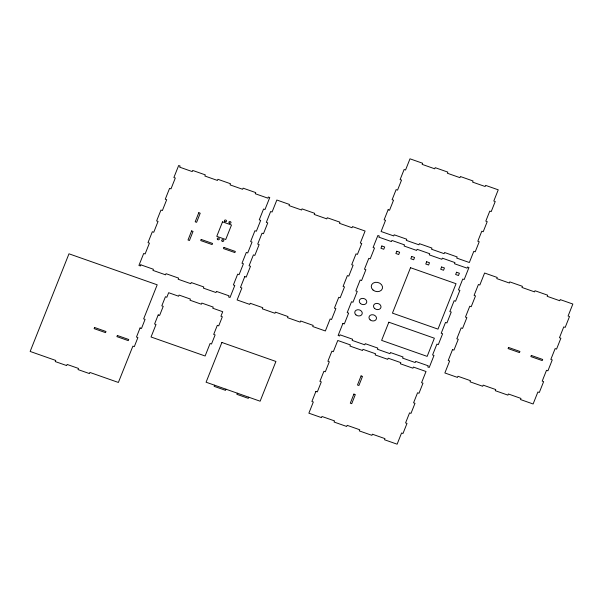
<?xml version="1.0" encoding="UTF-8"?>
<svg xmlns="http://www.w3.org/2000/svg" width="603" height="603" viewBox="0 0 603 603"><rect width="100%" height="100%" fill="white"/><g stroke="black" fill="none" stroke-linecap="round" stroke-linejoin="round"><path stroke-width="0.9" d="M140.823 264.83L140.378 265.968L138.924 265.456L143.702 253.448L145.119 253.953L149.423 243.122L148.006 242.625L152.325 231.748L153.75 232.253L158.054 221.422L156.629 220.924L160.956 210.048L162.373 210.553L166.684 199.721L165.26 199.224L169.579 188.355L171.003 188.852L175.307 178.021L173.883 177.523L178.661 165.516L180.109 166.029L179.656 167.159L192.236 171.584L192.689 170.445L205.314 174.885L204.862 176.016L217.442 180.44L217.894 179.302L230.519 183.742L230.075 184.88L242.647 189.297L243.099 188.159L255.732 192.598L255.28 193.736L267.883 198.161L268.305 197.023L269.76 197.528L264.981 209.535L263.556 209.037L259.252 219.861L260.677 220.366L256.358 231.235L254.933 230.738L250.629 241.562L252.054 242.067L247.727 252.936L246.303 252.438L241.999 263.262L243.424 263.76L239.105 274.636L237.68 274.131L233.376 284.963L234.793 285.46L230.022 297.467L228.575 296.962L229.027 295.824L216.447 291.407L215.995 292.538L203.369 288.106L203.814 286.968L191.241 282.551L190.789 283.681L178.156 279.242L178.609 278.111L166.036 273.687L165.584 274.825L152.951 270.385L153.403 269.255L140.801 264.823M214.585 385.204L214.133 386.342L225.522 390.345L225.974 389.206M237.356 393.209L236.904 394.347L248.285 398.342L248.738 397.211M140.062 327.964L136.474 337.054L137.899 337.552L134.311 346.642L132.886 346.145L118.376 382.453L89.885 372.443L89.432 373.581L78.051 369.579L78.503 368.441L67.121 364.446L66.669 365.576L55.28 361.581L55.732 360.443L30.15 351.451L68.976 253.803L157.195 284.804L143.657 318.866L145.074 319.371L141.486 328.462L140.062 327.964M191.611 230.904L188.023 239.994L189.448 240.491L193.035 231.401L191.611 230.904M198.794 212.716L195.199 221.814L196.623 222.311L200.211 213.221L198.794 212.716M353.893 394.091L350.305 403.181L351.73 403.678L355.318 394.588L353.893 394.091M361.076 375.91L357.481 385L358.906 385.498L362.493 376.408L361.076 375.91M94.588 327.497L94.136 328.635L105.525 332.63L105.97 331.499L94.588 327.497M117.359 335.502L116.907 336.632L128.288 340.635L128.741 339.497L117.359 335.502M158.197 314.924L154.587 324.007L156.011 324.504L151.044 336.994L205.118 355.996L210.085 343.506L211.502 344.012L215.12 334.921L213.696 334.424L217.306 325.341L218.731 325.839L222.341 316.756L220.917 316.258L222.726 311.713L212.761 308.216L213.213 307.078L201.832 303.075L201.379 304.214L189.99 300.211L190.442 299.08L179.061 295.078L178.609 296.216L168.652 292.711L166.843 297.256L165.418 296.751L161.808 305.842L163.232 306.339L159.622 315.422L158.197 314.924M201.183 239.444L200.731 240.574L212.113 244.577L212.565 243.439L201.183 239.444M222.522 221.859L216.763 236.346L225.733 239.504L231.492 225.009L222.522 221.859M223.947 247.441L223.494 248.579L234.884 252.574L235.336 251.443L223.947 247.441M244.773 276.604L240.454 287.473L241.878 287.978L237.107 299.962L249.74 304.402L250.192 303.264L262.772 307.681L262.32 308.819L274.945 313.259L275.398 312.12L287.978 316.545L287.525 317.675L300.158 322.115L300.603 320.977L313.183 325.401L312.731 326.532L325.364 330.972L330.127 318.987L331.552 319.484L335.871 308.615L334.446 308.118L338.758 297.287L340.175 297.792L344.501 286.915L343.077 286.417L347.381 275.586L348.805 276.091L353.124 265.214L351.707 264.717L356.011 253.886L357.428 254.391L361.755 243.514L360.33 243.017L365.094 231.032L352.469 226.592L352.016 227.73L339.436 223.306L339.888 222.175L327.256 217.736L326.803 218.874L314.231 214.449L314.683 213.319L302.05 208.879L301.598 210.01L289.025 205.593L289.478 204.455L276.845 200.023L272.081 212.007L270.657 211.502L266.33 222.379L267.755 222.876L263.451 233.708L262.026 233.203L257.707 244.079L259.132 244.577L254.828 255.401L253.403 254.903L249.077 265.772L250.501 266.277L246.197 277.101L244.773 276.604M221.889 342.466L206.083 382.219L260.119 401.206L275.925 361.461L221.889 342.466M315.904 391.407L311.894 401.485L313.319 401.982L308.872 413.176L321.497 417.615L321.949 416.477L334.529 420.894L334.077 422.032L346.702 426.472L347.155 425.334L359.735 429.758L359.282 430.889L371.915 435.328L372.368 434.198L384.94 438.615L384.488 439.745L397.121 444.185L401.568 432.992L402.992 433.497L407.002 423.419L405.578 422.914L409.565 412.882L410.99 413.379L415 403.301L413.575 402.804L417.562 392.772L418.987 393.269L422.989 383.191L421.572 382.686L426.02 371.501L413.387 367.061L412.934 368.192L400.362 363.775L400.814 362.637L388.181 358.197L387.729 359.335L375.156 354.918L375.609 353.78L362.976 349.341L362.524 350.479L349.944 346.062L350.396 344.924L337.77 340.484L333.316 351.677L331.891 351.18L327.889 361.257L329.313 361.755L325.319 371.787L323.901 371.29L319.892 381.367L321.316 381.872L317.321 391.905L315.904 391.407M342.903 323.442L338.132 335.449L339.579 335.961L340.032 334.823L352.612 339.24L352.16 340.378L364.792 344.818L365.245 343.68L377.817 348.097L377.365 349.235L389.998 353.675L390.45 352.536L403.023 356.961L402.57 358.092L415.203 362.531L415.655 361.401L428.258 365.825L427.783 366.948L429.23 367.461L434.002 355.453L432.577 354.956L436.889 344.125L438.306 344.63L442.632 333.753L441.208 333.255L445.511 322.424L446.936 322.929L451.255 312.053L449.838 311.555L454.142 300.724L455.567 301.229L459.885 290.352L458.461 289.855L462.765 279.031L464.189 279.528L468.961 267.521L467.513 267.008L467.061 268.147L454.489 263.73L454.933 262.591L442.308 258.152L441.856 259.29L429.276 254.865L429.728 253.735L417.103 249.295L416.65 250.433L404.07 246.009L404.523 244.878L391.89 240.439L391.437 241.569L378.835 237.145L379.317 236.014L377.862 235.509L373.091 247.516L374.516 248.014L370.212 258.845L368.787 258.34L364.468 269.217L365.885 269.714L361.581 280.546L360.157 280.041L355.838 290.917L357.262 291.415L352.959 302.239L351.534 301.741L347.207 312.61L348.632 313.115L344.328 323.939L342.903 323.442M388.128 209.731L384.119 219.809L385.543 220.314L381.096 231.499L393.729 235.939L394.181 234.808L406.754 239.225L406.301 240.363L418.934 244.803L419.387 243.665L431.959 248.082L431.507 249.22L444.14 253.659L444.592 252.521L457.164 256.938L456.72 258.076L469.345 262.516L473.8 251.323L475.217 251.82L479.227 241.743L477.802 241.245L481.789 231.213L483.214 231.71L487.224 221.633L485.799 221.128L489.787 211.095L491.211 211.593L495.221 201.515L493.797 201.018L498.244 189.824L485.619 185.385L485.166 186.523L472.586 182.106L473.038 180.968L460.406 176.528L459.961 177.666L447.381 173.242L447.833 172.111L435.2 167.672L434.748 168.802L422.175 164.385L422.628 163.255L409.995 158.815L405.548 170.008L404.123 169.503L400.113 179.581L401.538 180.086L397.55 190.118L396.126 189.621L392.116 199.699L393.54 200.196L389.553 210.228L388.128 209.731M381.842 245.986L380.938 248.255L383.779 249.258L384.684 246.989L381.842 245.986M396.782 251.24L395.877 253.509L398.726 254.511L399.623 252.235L396.782 251.24M411.721 256.486L410.816 258.762L413.666 259.757L414.57 257.489L411.721 256.486M388.837 322.206L381.616 340.378L427.15 356.381L434.371 338.208L388.837 322.206M410.507 267.709L392.447 313.123L437.982 329.125L456.041 283.712L410.507 267.709M426.66 261.74L425.763 264.008L428.605 265.011L429.509 262.742L426.66 261.74M441.607 266.986L440.703 269.262L443.544 270.257L444.449 267.988L441.607 266.986M456.546 272.239L455.642 274.508L458.491 275.511L459.388 273.242L456.546 272.239M452.529 349.612L448.21 360.481L449.627 360.986L444.863 372.971L457.496 377.41L457.948 376.272L470.521 380.689L470.069 381.827L482.702 386.267L483.154 385.129L495.726 389.546L495.282 390.684L507.907 395.123L508.359 393.985L520.939 398.41L520.487 399.54L533.12 403.98L537.884 391.995L539.308 392.493L543.627 381.624L542.203 381.126L546.506 370.295L547.931 370.792L552.25 359.923L550.833 359.426L555.137 348.594L556.561 349.099L560.88 338.223L559.456 337.725L563.76 326.894L565.184 327.399L569.511 316.522L568.086 316.025L572.85 304.04L560.217 299.601L559.765 300.739L547.192 296.314L547.645 295.184L535.012 290.744L534.56 291.875L521.987 287.458L522.439 286.327L509.806 281.887L509.354 283.018L496.774 278.601L497.226 277.463L484.601 273.023L479.83 285.015L478.413 284.51L474.086 295.387L475.511 295.885L471.207 306.708L469.782 306.211L465.463 317.08L466.88 317.585L462.576 328.409L461.159 327.911L456.833 338.78L458.257 339.285L453.953 350.109L452.529 349.612M508.54 347.449L508.095 348.587L519.477 352.589L519.929 351.451L508.54 347.449M531.311 355.453L530.859 356.592L542.24 360.586L542.692 359.456L531.311 355.453M222.047 241.064A1.07 0.867 15 0 0 223.803 240.793A1.07 0.867 15 0 0 222.477 239.632A1.07 0.867 15 0 0 222.047 241.064M217.562 239.489A1.07 0.867 15 0 0 219.319 239.218A1.07 0.867 15 0 0 217.992 238.057A1.07 0.867 15 0 0 217.562 239.489M224.746 221.429A1.07 0.867 15 0 0 226.502 221.158A1.07 0.867 15 0 0 225.175 219.997A1.07 0.867 15 0 0 224.746 221.429M229.23 223.004A1.07 0.867 15 0 0 230.987 222.733A1.07 0.867 15 0 0 229.66 221.572A1.07 0.867 15 0 0 229.23 223.004M373.016 289.99A5.713 4.605 15 0 0 382.392 288.536A5.713 4.605 15 0 0 375.3 282.34A5.713 4.605 15 0 0 373.016 289.99M355.913 314.864A3.806 3.075 15 0 0 362.162 313.899A3.806 3.075 15 0 0 357.436 309.769A3.806 3.075 15 0 0 355.913 314.864M370.144 319.869A3.806 3.075 15 0 0 376.393 318.897A3.806 3.075 15 0 0 371.667 314.766A3.806 3.075 15 0 0 370.144 319.869M360.428 303.513A3.806 3.075 15 0 0 366.677 302.54A3.806 3.075 15 0 0 361.951 298.41A3.806 3.075 15 0 0 360.428 303.513M374.659 308.51A3.806 3.075 15 0 0 380.908 307.545A3.806 3.075 15 0 0 376.182 303.415A3.806 3.075 15 0 0 374.659 308.51"/></g></svg>
